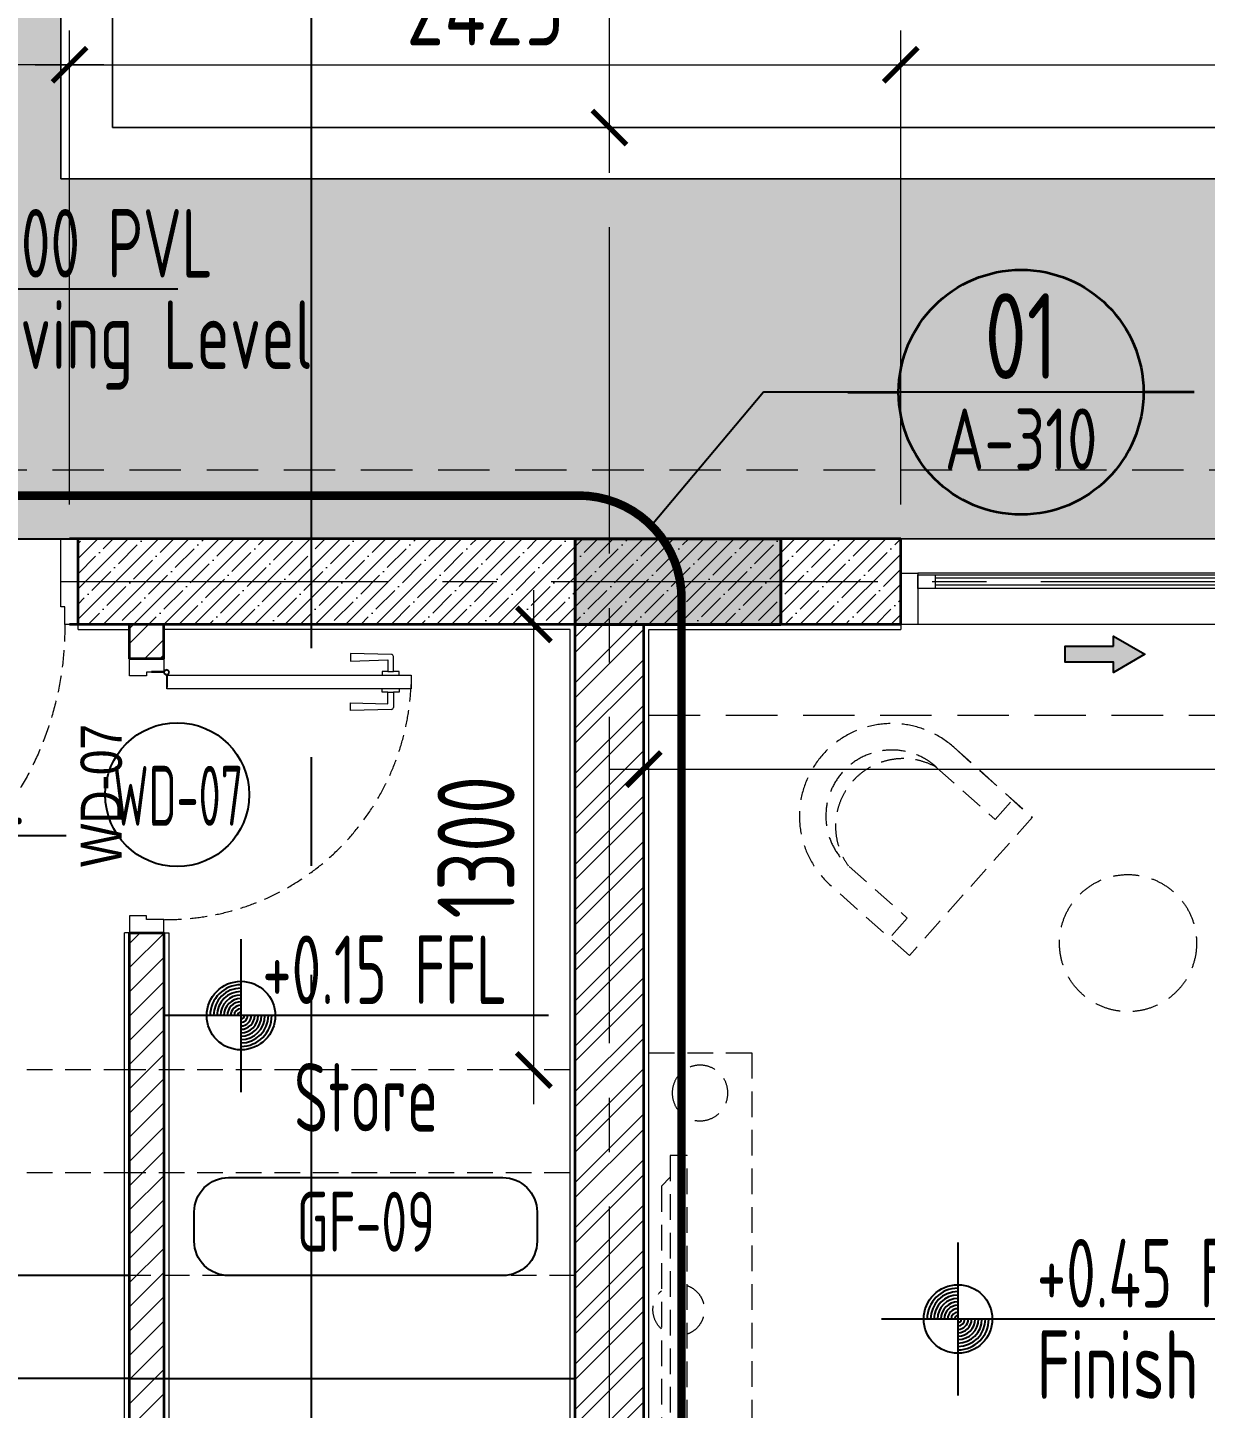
# Model space of a CAD drawing. Header units: millimetres. Extents: x -8913 to 62688, y -13000 to 43000.
# Drawn here: x 8453 to 11889, y 20263 to 24292 of the extents above; entities that cross this region are included whole.
import ezdxf
from ezdxf.enums import TextEntityAlignment as Align
from ezdxf.xclip import XClip

# ---------------------------------------------------------------- set-up
doc = ezdxf.new("R2010")
doc.units = ezdxf.units.MM
doc.header["$MEASUREMENT"] = 0
doc.header["$XCLIPFRAME"] = 0
doc.header["$PDMODE"] = 1
for name, pattern in [('1735 X DT-5BR-GFP$0$DASHED', [0.75, 0.5, -0.25]), ('1735 X DT-5BR-GFP$0$HIDDEN', [0.375, 0.25, -0.125]), ('1735 X DT-5BR-Grids$0$CENTER2', [28.575, 19.05, -3.175, 3.175, -3.175]), ('HIDDEN2', [4.7625, 3.175, -1.5875])]:
    doc.linetypes.add(name, pattern=pattern)
for name, color, linetype, lineweight in [('02-Col-DT-5BR-Ground$0$ST--Column', 4, 'Continuous', 40), ('07--DIM-2', 2, 'Continuous', 25), ('08--DETREF', 7, 'Continuous', 25), ('08--DOORREF', 7, 'Continuous', 25), ('08--SECTREF', 7, 'Continuous', 35), ('08--SECTREF-1', 2, 'Continuous', 25), ('08--SECTREF-2', 4, 'Continuous', 35), ('08--SPACENUMBER', 2, 'Continuous', 25), ('08--SPACEREF', 3, 'Continuous', 25), ('1735 X DT-5BR-GFP$0$06--LINE ABOVE', 9, '1735 X DT-5BR-GFP$0$DASHED', 15), ('1735 X DT-5BR-GFP$0$F--BLOCKWALL-3--HOLLOW', 3, 'Continuous', 35), ('1735 X DT-5BR-GFP$0$F--BLOCKWALL-3--INSULATED', 3, 'Continuous', 35), ('1735 X DT-5BR-GFP$0$F--BLOCKWALL-3--SOLID', 3, 'Continuous', 35), ('1735 X DT-5BR-GFP$0$F--BLOCKWALL-HATCH--HOLLOW', 251, 'Continuous', 13), ('1735 X DT-5BR-GFP$0$F--BLOCKWALL-HATCH--INSULATED', 251, 'Continuous', 13), ('1735 X DT-5BR-GFP$0$F--BLOCKWALL-HATCH--SOLID', 251, 'Continuous', 13), ('1735 X DT-5BR-GFP$0$L--DOORS-1', 9, 'Continuous', 18), ('1735 X DT-5BR-GFP$0$L--DOORS-2', 2, 'Continuous', 25), ('1735 X DT-5BR-GFP$0$L--STAIRS-2', 2, 'Continuous', 25), ('1735 X DT-5BR-GFP$0$L--STAIRS-HID', 9, '1735 X DT-5BR-GFP$0$HIDDEN', 18), ('1735 X DT-5BR-GFP$0$L--WINDOW-0', 8, 'Continuous', 13), ('1735 X DT-5BR-GFP$0$L--WINDOW-1', 9, 'Continuous', 18), ('1735 X DT-5BR-GFP$0$L--WINDOW-2', 2, 'Continuous', 15), ('1735 X DT-5BR-GFP$0$M--PLASTER-0', 8, 'Continuous', 9), ('1735 X DT-5BR-GFP$0$N--FURNITURE-0', 251, '1735 X DT-5BR-GFP$0$HIDDEN', 13), ('1735 X DT-5BR-GFP-Ext$0$A-HATCH ID PAVING', 251, 'Continuous', 0), ('1735 X DT-5BR-GFP-Ext$0$Q--KERBS', 1, 'Continuous', 18), ('1735 X DT-5BR-GFP-Ext$0$Q--KERBS-2', 251, 'Continuous', 0), ('1735 X DT-5BR-Grids$0$03--GRID', 252, '1735 X DT-5BR-Grids$0$CENTER2', 5), ('1735 X DT-5BR-Grids$0$08--SECTREF-LINE', 7, 'Continuous', 25), ('W--ELE-1', 2, 'Continuous', 25), ('Z--X-REF', 7, 'Continuous', 0)]:
    doc.layers.add(name, color=color, linetype=linetype, lineweight=lineweight)
for name, color, linetype in [('02-Col-DT-5BR-Ground$0$ST--Column Hatch', 253, 'Continuous'), ('08--DOORREF-1', 8, 'Continuous'), ('08--SPACENUMBER-1', 8, 'Continuous'), ('1735 X DT-5BR-GFP$0$G-COLR-252', 252, 'Continuous')]:
    doc.layers.add(name, color=color, linetype=linetype)
for name, color, linetype, lineweight, plot in [('1735 X DT-5BR-GFP$0$00--Door No', 6, 'Continuous', 0, False), ('1735 X DT-5BR-GFP$0$X-Wipeout 1', 251, 'Continuous', 25, False), ('1735 X DT-5BR-GFP-Ext$0$00--ORIGIN', 6, 'Continuous', 0, False)]:
    doc.layers.add(name, color=color, linetype=linetype, lineweight=lineweight, plot=plot)
doc.styles.add('1735 X DT-5BR-GFP$0$style1', font='arial.ttf', dxfattribs={"width": 0.8, "height": 250})
doc.styles.add('ISO', font='isocp2.shx', dxfattribs={"width": 0.8})
doc.dimstyles.new('1-100_AR', dxfattribs={"dimtxt": 225, "dimasz": 100, "dimexe": 100, "dimexo": 100, "dimgap": 0, "dimtad": 0, "dimdec": 0, "dimzin": 12, "dimdsep": 46, "dimtxsty": 'ISO', "dimblk": 'ARCHTICK', "dimcen": 100, "dimdle": 100, "dimclrd": 8, "dimclre": 9, "dimclrt": 2, "dimadec": 0, "dimazin": 0, "dimtfac": 1, "dimtdec": 0, "dimtmove": 0, "dimatfit": 2, "dimldrblk": 'ARCHTICK', "dimfxl": 1, "dimtvp": 0.75, "dimtolj": 1, "dimtzin": 12, "dimlwd": 9, "dimlwe": 9, "dimarcsym": 0})

# ---------------------------------------------------------------- blocks, each defined once
blk = doc.blocks.new('1735 X DT-5BR-GFP$0$TV Unit')
at = {"ltscale": 300}
h = blk.add_hatch(color=256, dxfattribs=at)
h.dxf.hatch_style = 1
h.set_gradient(color1=(109, 77, 64), color2=(195, 164, 152), rotation=45, one_color=1, tint=0.68, name='CYLINDER')
h.paths.add_polyline_path([(1500, 0), (1500, 300), (0, 300), (0, 0)])
h.paths.add_polyline_path([(0, 0), (0, 300), (1500, 300), (1500, 0)], flags=17)
for p, q in [((363, 238), (389.1, 263)), ((1137, 238), (1110.9, 263))]:
    blk.add_line(p, q, dxfattribs=at)
blk.add_lwpolyline([(1500, 0), (1500, 300), (0, 300), (0, 0)], close=True, dxfattribs=at)
for points in [[(389.1, 263), (1110.9, 263)], [(1200.2, 238), (1200.2, 188), (299.8, 188), (299.8, 238), (1200.2, 238)]]:
    blk.add_lwpolyline(points, dxfattribs=at)
for centre in [(117.2, 150.6), (1382.7, 150.6)]:
    blk.add_circle(centre, 81.2, dxfattribs=at)
for start, end in [(41.8103, 138.1897), (199.4712, 340.5288)]:
    blk.add_arc((750, 213), 75, start, end, dxfattribs=at)
blk = doc.blocks.new('1735 X DT-5BR-GFP$0$CHAIR')
at = {"ltscale": 300}
for p, q in [((1066438.4, 93046.1, -8421), (1066710.3, 92839.9, -8421)), ((1066389.4, 92975.7, -8421), (1066590.2, 92823.4, -8421)), ((1066590.2, 92823.4, -8421), (1066642, 92891.7, -8421)), ((1066710.3, 92839.9, -8421), (1066347.9, 92361.9, -8421)), ((1066130.5, 92634.3, -8421), (1066331.4, 92482, -8421)), ((1066347.9, 92361.9, -8421), (1066076, 92568.1, -8421)), ((1066331.4, 92482, -8421), (1066279.6, 92413.7, -8421))]:
    blk.add_line(p, q, dxfattribs=at)
at = {"ltscale": 300, "elevation": -8421}
blk.add_lwpolyline([(1066710.3, 92839.9), (1066347.9, 92361.9), (1066076, 92568.1, -1.005102), (1066438.4, 93046.1), (1066709.2, 92838.5)], format="xyb", close=True, dxfattribs=at)
at = {"ltscale": 300}
for centre, radius, start, end in [((1066256, 92808, -8421), 299.9, 52.535, 233.1181), ((1066256, 92808, -8421), 214.2, 52.535, 233.1181), ((1066294.7, 92778.1, -8421), 219.1, 64.3858, 220.2242)]:
    blk.add_arc(centre, radius, start, end, dxfattribs=at)
blk = doc.blocks.new('1735 X DT-5BR-GFP$0$A$Cf7053b23')
at = {"ltscale": 300}
blk.add_circle((0, 0), 200, dxfattribs=at)
at = {"extrusion": (-2.24161e-16, -2.42379e-16, -1), "xscale": 0.9, "yscale": 0.9, "zscale": -0.9, "rotation": 175.5277013506346}
blk.add_blockref('1735 X DT-5BR-GFP$0$CHAIR', (963910.5, 8073, -7578.9), dxfattribs=at)
at = {"extrusion": (2.24161e-16, -2.42379e-16, -1), "xscale": -0.9, "yscale": 0.9, "zscale": -0.9, "rotation": 184.4722986493654}
blk.add_blockref('1735 X DT-5BR-GFP$0$CHAIR', (-963910.5, 8073, -7578.9), dxfattribs=at)
blk = doc.blocks.new('*U410')
h = blk.add_hatch(color=252)
h.paths.add_polyline_path([(-0.0025, 0.0153, 0.724863), (-0.0025, 0), (-0.0025, -0.036), (-0.0005, -0.036), (-0.0005, -0.0004, 1.209796)])
h.paths.add_polyline_path([(-0.006, 0.0076, -1), (0.006, 0.0076, -1)], flags=16)
blk.add_hatch(color=252).paths.add_polyline_path([(0.0076, 0.0101, -0.06361), (0.008, 0.0081), (0.0436, 0.0081), (0.0436, 0.0101)])
blk.add_lwpolyline([(-0.0025, 0.0153, 0.723917), (-0.0025, 0), (-0.0025, -0.036), (-0.0005, -0.036), (-0.0005, -0.0004, 1.209796), (-0.0025, 0.0153)], format="xyb")
blk.add_lwpolyline([(0.008, 0.0081), (0.0436, 0.0081), (0.0436, 0.0101), (0.0076, 0.0101)])
blk.add_circle((0, 0.0076), 0.00604)
blk = doc.blocks.new('*U418')
at = {"lineweight": 5}
for p, q in [((37.5, 887), (37.5, 870)), ((47.5, 887), (37.5, 887)), ((87.5, 887), (97.5, 887)), ((97.5, 887), (97.5, 870)), ((-12.6, 864.1), (-15.5, 745)), ((37.5, 870), (-6.6, 870)), ((3.5, 854), (37.5, 854)), ((6.5, 745), (3.5, 854)), ((37.5, 854), (37.5, 870)), ((37.5, 854), (37.5, 837)), ((97.5, 870), (141.7, 870)), ((97.5, 854), (97.5, 870)), ((131.5, 854), (97.5, 854)), ((97.5, 854), (97.5, 837)), ((128.5, 745), (131.5, 854)), ((147.7, 864.1), (150.5, 745)), ((37.5, 837), (47.5, 837)), ((97.5, 837), (87.5, 837)), ((-15.5, 745), (6.5, 745)), ((150.5, 745), (128.5, 745))]:
    blk.add_line(p, q, dxfattribs=at)
blk.add_lwpolyline([(47.5, 8.5), (47.5, 922), (87.5, 922), (87.5, 8.5)], close=True, dxfattribs=at)
for points in [[(50, -51), (50, -250), (0, -250), (0, 0), (39, 0), (39, -51), (50, -51)], [(950, -51), (950, -250), (1000, -250), (1000, 0), (961, 0), (961, -51), (950, -51)]]:
    blk.add_lwpolyline(points, dxfattribs=at)
at = {"linetype": '1735 X DT-5BR-GFP$0$DASHED', "ltscale": 100}
blk.add_arc((47.5, 8.5), 913.5, 359.4693, 89.9985, dxfattribs=at)
at = {"lineweight": 5}
for centre, start, end in [((-6.6, 864), 90, 178.6251), ((141.7, 864), 1.3749, 90)]:
    blk.add_arc(centre, 6, start, end, dxfattribs=at)
at = {"lineweight": 5, "xscale": 1000, "yscale": 1000, "zscale": 1000}
blk.add_blockref('*U410', (39.5, 0.4), dxfattribs=at)
blk = doc.blocks.new('*U419')
at = {"lineweight": 5}
for p, q in [((37.5, 687), (37.5, 670)), ((47.5, 687), (37.5, 687)), ((87.5, 687), (97.5, 687)), ((97.5, 687), (97.5, 670)), ((-12.6, 664.1), (-15.5, 545)), ((37.5, 670), (-6.6, 670)), ((3.5, 654), (37.5, 654)), ((6.5, 545), (3.5, 654)), ((37.5, 654), (37.5, 670)), ((37.5, 654), (37.5, 637)), ((97.5, 670), (141.7, 670)), ((97.5, 654), (97.5, 670)), ((131.5, 654), (97.5, 654)), ((97.5, 654), (97.5, 637)), ((128.5, 545), (131.5, 654)), ((147.7, 664.1), (150.5, 545)), ((37.5, 637), (47.5, 637)), ((97.5, 637), (87.5, 637)), ((-15.5, 545), (6.5, 545)), ((150.5, 545), (128.5, 545))]:
    blk.add_line(p, q, dxfattribs=at)
blk.add_lwpolyline([(47.5, 8.5), (47.5, 722), (87.5, 722), (87.5, 8.5)], close=True, dxfattribs=at)
for points in [[(50, -51), (50, -100), (0, -100), (0, 0), (39, 0), (39, -51), (50, -51)], [(750, -51), (750, -100), (800, -100), (800, 0), (761, 0), (761, -51), (750, -51)]]:
    blk.add_lwpolyline(points, dxfattribs=at)
at = {"linetype": '1735 X DT-5BR-GFP$0$DASHED', "ltscale": 100}
blk.add_arc((47.5, 8.5), 713.5, 359.4693, 89.9985, dxfattribs=at)
at = {"lineweight": 5}
for centre, start, end in [((-6.6, 664), 90, 178.6251), ((141.7, 664), 1.3749, 90)]:
    blk.add_arc(centre, 6, start, end, dxfattribs=at)
at = {"lineweight": 5, "xscale": 1000, "yscale": 1000, "zscale": 1000}
blk.add_blockref('*U410', (39.5, 0.4), dxfattribs=at)
blk = doc.blocks.new('*U428')
at = {"layer": '1735 X DT-5BR-GFP$0$L--WINDOW-0'}
for p, q in [((1450, 0), (-1450, 0)), ((490, -5), (1400, -5)), ((440, -55), (-440, -55)), ((1400, -45), (490, -45)), ((-490, -105), (-1400, -105)), ((-440, -95), (440, -95)), ((1450, -150), (-1450, -150)), ((-1400, -145), (-490, -145)), ((1500, -250), (-1500, -250))]:
    blk.add_line(p, q, dxfattribs=at)
at = {"layer": '1735 X DT-5BR-GFP$0$L--WINDOW-1'}
for p, q in [((1400, -15), (490, -15)), ((1400, -35), (490, -35)), ((440, -65), (-440, -65)), ((-490, -115), (-1400, -115)), ((440, -85), (-440, -85)), ((-490, -135), (-1400, -135))]:
    blk.add_line(p, q, dxfattribs=at)
at = {"layer": '1735 X DT-5BR-GFP$0$L--WINDOW-2'}
for points in [[(1500, -150), (1450, -150), (1450, 0), (1500, 0)], [(-1500, -150), (-1450, -150), (-1450, 0), (-1500, 0)], [(440, -45), (490, -45), (490, -5), (440, -5)], [(1450, -45), (1400, -45), (1400, -5), (1450, -5)], [(-490, -95), (-440, -95), (-440, -55), (-490, -55)], [(490, -95), (440, -95), (440, -55), (490, -55)], [(-1450, -145), (-1400, -145), (-1400, -105), (-1450, -105)], [(-440, -145), (-490, -145), (-490, -105), (-440, -105)]]:
    blk.add_lwpolyline(points, close=True, dxfattribs=at)
blk = doc.blocks.new('1735 X DT-5BR-GFP$0$arrow 1')
blk.add_wipeout([(-232, 23.4), (-91.3, 23.4), (-91.3, 52.7), (0, 0), (-91.3, -52.7), (-91.3, -23.4), (-232, -23.4)]).dxf.layer = '1735 X DT-5BR-GFP$0$X-Wipeout 1'
at = {"layer": '1735 X DT-5BR-GFP$0$L--DOORS-1', "transparency": 33554623}
h = blk.add_hatch(color=252, dxfattribs=at)
h.dxf.hatch_style = 1
h.paths.add_polyline_path([(-232, 23.4), (-91.3, 23.4), (-91.3, 52.7), (0, 0), (-91.3, -52.7), (-91.3, -23.4), (-232, -23.4)])
at = {"layer": '1735 X DT-5BR-GFP$0$L--DOORS-2'}
blk.add_lwpolyline([(-91.3, 23.4), (-91.3, 52.7), (0, 0), (-91.3, -52.7), (-91.3, -23.4), (-232, -23.4), (-232, 23.4), (-91.3, 23.4)], dxfattribs=at)
blk = doc.blocks.new('02-Col-DT-5BR-Ground')
at = {"layer": '02-Col-DT-5BR-Ground$0$ST--Column Hatch'}
h = blk.add_hatch(color=256, dxfattribs=at)
h.dxf.hatch_style = 1
h.paths.add_polyline_path([(10650, 22550), (10650, 22800), (10050, 22800), (10050, 22550)])
at = {"layer": '02-Col-DT-5BR-Ground$0$ST--Column'}
blk.add_lwpolyline([(10650, 22550), (10650, 22800), (10050, 22800), (10050, 22550)], close=True, dxfattribs=at)
blk = doc.blocks.new('1735 X DT-5BR-GFP')
at = {"layer": '1735 X DT-5BR-GFP$0$F--BLOCKWALL-HATCH--HOLLOW'}
h = blk.add_hatch(dxfattribs=at)
h.set_pattern_fill('ANSI32', color=256, scale=250, style=0)
h.paths.add_polyline_path([(8850, 22550), (8750, 22550), (8750, 22449.9), (8850, 22449.9)])
h = blk.add_hatch(dxfattribs=at)
h.set_pattern_fill('ANSI32', color=256, scale=250, style=0)
h.paths.add_polyline_path([(10250, 22550), (10050, 22550), (10050, 18750), (10250, 18750)])
at = {"layer": '1735 X DT-5BR-GFP$0$F--BLOCKWALL-HATCH--INSULATED'}
h = blk.add_hatch(dxfattribs=at)
h.set_pattern_fill('ANSI35', color=256, scale=250, style=0)
h.paths.add_polyline_path([(11000, 22550), (11000, 22800), (8600, 22800), (8600, 22550)])
at = {"layer": '1735 X DT-5BR-GFP$0$F--BLOCKWALL-HATCH--SOLID'}
h = blk.add_hatch(dxfattribs=at)
h.set_pattern_fill('ANSI31', color=256, scale=400, style=0)
h.paths.add_polyline_path([(8850, 19249.8), (8750, 19249.8), (8750, 21649.9), (8850, 21649.9)])
at = {"layer": '1735 X DT-5BR-GFP$0$06--LINE ABOVE', "ltscale": 300}
blk.add_line((10265, 22285), (14735, 22285), dxfattribs=at)
blk.add_lwpolyline([(3000, 20100), (2800, 20100), (2800, 7800), (7350, 7800), (7350, 6250), (15200, 6250), (15200, 23000), (7700, 23000), (7700, 24700), (2800, 24700), (2800, 21100), (3000, 21100)], dxfattribs=at)
at = {"layer": '1735 X DT-5BR-GFP$0$F--BLOCKWALL-3--HOLLOW'}
for p, q in [((10050, 18750), (10050, 22550)), ((10250, 18750), (10250, 22550))]:
    blk.add_line(p, q, dxfattribs=at)
at = {"layer": '1735 X DT-5BR-GFP$0$F--BLOCKWALL-3--INSULATED'}
for p, q in [((11000, 22800), (8575, 22800)), ((11000, 22550), (11000, 22800)), ((11000, 22550), (8575, 22550))]:
    blk.add_line(p, q, dxfattribs=at)
blk.add_lwpolyline([(8600, 22550), (8600, 22800)], dxfattribs=at)
at = {"layer": '1735 X DT-5BR-GFP$0$F--BLOCKWALL-3--SOLID'}
for p, q in [((8750, 22449.9), (8750, 22550)), ((8850, 22449.9), (8850, 22550)), ((8850, 22449.9), (8750, 22449.9))]:
    blk.add_line(p, q, dxfattribs=at)
blk.add_lwpolyline([(8850, 19249.8), (8750, 19249.8), (8750, 21649.9), (8850, 21649.9)], close=True, dxfattribs=at)
at = {"layer": '1735 X DT-5BR-GFP$0$L--STAIRS-2'}
for p, q in [((7600, 22800), (8600, 22800)), ((8750, 20350), (10050, 20350))]:
    blk.add_line(p, q, dxfattribs=at)
for points in [[(8750, 20650), (7450, 20650)], [(8750, 20350), (7450, 20350)]]:
    blk.add_lwpolyline(points, dxfattribs=at)
at = {"layer": '1735 X DT-5BR-GFP$0$L--STAIRS-HID', "ltscale": 300}
for p, q in [((8750, 21250), (7450, 21250)), ((10035, 21250), (8750, 21250)), ((8750, 20950), (7450, 20950)), ((10035, 20950), (8750, 20950)), ((8750, 20650), (7450, 20650)), ((10050, 20650), (8750, 20650)), ((8750, 20350), (7450, 20350)), ((10050, 20350), (8750, 20350))]:
    blk.add_line(p, q, dxfattribs=at)
at = {"layer": '1735 X DT-5BR-GFP$0$M--PLASTER-0'}
for p, q in [((8600, 22535), (8600, 22550)), ((8600, 22535), (8750, 22535)), ((10035, 22535), (8850, 22535)), ((10035, 17200), (10035, 22535)), ((11000, 22549.9), (11000, 22535)), ((8735, 17350), (8735, 21649.9)), ((8750, 21649.9), (8735, 21649.9)), ((8850, 21649.9), (8865, 21649.9)), ((8865, 21649.9), (8865, 17350))]:
    blk.add_line(p, q, dxfattribs=at)
blk.add_lwpolyline([(10265, 17200), (10265, 22535), (11000, 22535)], dxfattribs=at)
at = {"layer": '1735 X DT-5BR-GFP$0$G-COLR-252', "xscale": -1, "rotation": 180}
blk.add_blockref('*U428', (12500, 22549.9), dxfattribs=at)
at = {"layer": '1735 X DT-5BR-GFP$0$L--DOORS-1', "xscale": -1, "rotation": 180}
blk.add_blockref('*U418', (7600, 22550), dxfattribs=at)
at = {"layer": '1735 X DT-5BR-GFP$0$L--DOORS-1', "rotation": 270}
blk.add_blockref('*U419', (8850, 22449.9), dxfattribs=at)
at = {"layer": '1735 X DT-5BR-GFP$0$N--FURNITURE-0', "rotation": 180}
blk.add_blockref('1735 X DT-5BR-GFP$0$A$Cf7053b23', (11663, 21620.2), dxfattribs=at)
at = {"layer": '1735 X DT-5BR-GFP$0$N--FURNITURE-0', "xscale": -1, "rotation": 90}
blk.add_blockref('1735 X DT-5BR-GFP$0$TV Unit', (10565, 21300), dxfattribs=at)
at = {"layer": '1735 X DT-5BR-GFP$0$00--Door No', "insert": (8668.3, 22051), "char_height": 120, "width": 687.788, "attachment_point": 5, "rotation": 90, "style": '1735 X DT-5BR-GFP$0$style1'}
blk.add_mtext('{\\fSWIS721 BT|b0|i0|c0|p50;WD-07}', dxfattribs=at)
at = {"layer": '1735 X DT-5BR-GFP$0$L--WINDOW-2'}
blk.add_blockref('1735 X DT-5BR-GFP$0$arrow 1', (11711.8, 22463), dxfattribs=at)
at = {"layer": '1735 X DT-5BR-GFP$0$06--LINE ABOVE'}
blk.add_blockref('02-Col-DT-5BR-Ground', (0, 0), dxfattribs=at)
blk = doc.blocks.new('_ArchTick')
at = {"color": 0, "const_width": 0.15}
blk.add_lwpolyline([(-0.5, -0.5), (0.5, 0.5)], dxfattribs=at)
blk = doc.blocks.new('*D18')
at = {"layer": '07--DIM-2', "color": 9, "lineweight": 9, "transparency": 16777216}
for p, q in [((10250, 22227.5), (10250, 22227.6)), ((14750, 22188.5), (14750, 22227.8))]:
    blk.add_line(p, q, dxfattribs=at)
at = {"layer": '07--DIM-2', "color": 8, "lineweight": 9, "transparency": 16777216}
blk.add_line((10150, 22127.6), (14850, 22127.8), dxfattribs=at)
at = {"layer": 'Defpoints', "color": 0, "transparency": 16777216}
for p in [(10250, 22127.5), (14750, 22127.8), (14750, 22088.5)]:
    blk.add_point(p, dxfattribs=at)
at = {"layer": '07--DIM-2', "color": 8, "lineweight": 9, "transparency": 16777216, "xscale": 100, "yscale": 100, "zscale": 100}
for p, rotation in [((10250, 22127.6), 180.0023042096426), ((14750, 22127.8), 0.0023042096425733)]:
    blk.add_blockref('_ArchTick', p, dxfattribs=dict(at, rotation=rotation))
at = {"layer": '07--DIM-2', "color": 2, "transparency": 16777216, "insert": (12500, 22296.4), "char_height": 225, "attachment_point": 5, "rotation": 0.0023, "style": 'ISO'}
blk.add_mtext('\\A1;4500', dxfattribs=at)
blk = doc.blocks.new('FGRTGR')
at = {"layer": '08--SPACENUMBER-1'}
blk.add_lwpolyline([(-400, 340.8), (400, 340.8, -0.414214), (500, 240.8), (500.2, 154.9, -0.414214), (400.2, 54.9), (-400, 54.9, -0.414214), (-500, 154.9), (-500, 240.8, -0.414214)], format="xyb", close=True, dxfattribs=at)
at = {"layer": '08--SPACENUMBER', "style": 'ISO', "width": 0.7, "flags": 4}
blk.add_attdef('01', text='', height=175, dxfattribs=at).set_placement((0.5, 212.4), align=Align.MIDDLE)
at = {"layer": '08--SPACEREF', "style": 'ISO', "width": 0.7, "flags": 4}
for p in [(1.4, 839.9), (1.4, 475)]:
    blk.add_attdef('S', text='', height=200, dxfattribs=at).set_placement(p, align=Align.CENTER)
blk = doc.blocks.new('*D27')
at = {"layer": '07--DIM-2', "color": 9, "lineweight": 9, "transparency": 16777216}
for p, q in [((8575, 22900), (8575, 24283.2)), ((11000, 22900), (11000, 24283.2))]:
    blk.add_line(p, q, dxfattribs=at)
at = {"layer": '07--DIM-2', "color": 8, "lineweight": 9, "transparency": 16777216}
blk.add_line((8475, 24183.2), (11100, 24183.2), dxfattribs=at)
at = {"layer": 'Defpoints', "color": 0, "transparency": 16777216}
for p in [(11000, 24183.2), (8575, 22800), (11000, 22800)]:
    blk.add_point(p, dxfattribs=at)
at = {"layer": '07--DIM-2', "color": 8, "lineweight": 9, "transparency": 16777216, "xscale": 100, "yscale": 100, "zscale": 100, "rotation": 180}
blk.add_blockref('_ArchTick', (8575, 24183.2), dxfattribs=at)
at = {"layer": '07--DIM-2', "color": 8, "lineweight": 9, "transparency": 16777216, "xscale": 100, "yscale": 100, "zscale": 100}
blk.add_blockref('_ArchTick', (11000, 24183.2), dxfattribs=at)
at = {"layer": '07--DIM-2', "color": 2, "transparency": 16777216, "insert": (9787.5, 24352), "char_height": 225, "attachment_point": 5, "style": 'ISO'}
blk.add_mtext('\\A1;2425', dxfattribs=at)
blk = doc.blocks.new('*D28')
at = {"layer": '07--DIM-2', "color": 9, "lineweight": 9, "transparency": 16777216}
for p, q in [((11000, 22900), (11000, 24283.2)), ((14000, 22900), (14000, 24283.2))]:
    blk.add_line(p, q, dxfattribs=at)
at = {"layer": '07--DIM-2', "color": 8, "lineweight": 9, "transparency": 16777216}
blk.add_line((10900, 24183.2), (14100, 24183.2), dxfattribs=at)
at = {"layer": 'Defpoints', "color": 0, "transparency": 16777216}
for p in [(14000, 24183.2), (11000, 22800), (14000, 22800)]:
    blk.add_point(p, dxfattribs=at)
at = {"layer": '07--DIM-2', "color": 8, "lineweight": 9, "transparency": 16777216, "xscale": 100, "yscale": 100, "zscale": 100, "rotation": 180}
blk.add_blockref('_ArchTick', (11000, 24183.2), dxfattribs=at)
at = {"layer": '07--DIM-2', "color": 8, "lineweight": 9, "transparency": 16777216, "xscale": 100, "yscale": 100, "zscale": 100}
blk.add_blockref('_ArchTick', (14000, 24183.2), dxfattribs=at)
at = {"layer": '07--DIM-2', "color": 2, "transparency": 16777216, "insert": (12500, 24352), "char_height": 225, "attachment_point": 5, "style": 'ISO'}
blk.add_mtext('\\A1;3000', dxfattribs=at)
blk = doc.blocks.new('OPEN-NO')
at = {"layer": '08--DOORREF-1'}
blk.add_circle((0, 0), 300, dxfattribs=at)
at = {"layer": '08--DOORREF', "style": 'ISO', "width": 0.6}
blk.add_attdef('OPEINGNO', text='', height=250, dxfattribs=at).set_placement((3.2, -4.8), align=Align.MIDDLE)
blk = doc.blocks.new('Lvl-plan-50sc-old')
at = {"layer": 'W--ELE-1', "color": 1}
for p, q in [((22.3, 211.1), (22.3, -67.9)), ((583, 71.6), (-117.2, 71.6))]:
    blk.add_line(p, q, dxfattribs=at)
blk.add_circle((22.3, 71.6), 62.5, dxfattribs=at)
for radius, start, end in [(56.2, 90, 180), (50, 90, 180), (43.8, 90, 180), (37.5, 90, 180), (31.2, 90, 180), (25, 90, 180), (18.8, 90, 180), (12.5, 90, 180), (6.25, 90, 180), (56.2, 270, 0), (50, 270, 0), (43.8, 270, 0), (37.5, 270, 0), (31.2, 270, 0), (25, 270, 0), (18.8, 270, 0), (12.5, 270, 0), (6.25, 270, 0)]:
    blk.add_arc((22.3, 71.6), radius, start, end, dxfattribs=at)
at = {"layer": 'W--ELE-1', "style": 'ISO', "width": 0.75}
for tag, p in [('LEVEL', (166.2, 92.6)), ('FLOOR', (166.2, -74.1))]:
    blk.add_attdef(tag, p, '', height=125, dxfattribs=at)
blk = doc.blocks.new('*D87')
at = {"layer": '07--DIM-2', "color": 9, "lineweight": 9, "transparency": 16777216}
for p, q in [((7575, 22900), (7575, 24283.2)), ((8575, 22900), (8575, 24283.2))]:
    blk.add_line(p, q, dxfattribs=at)
at = {"layer": '07--DIM-2', "color": 8, "lineweight": 9, "transparency": 16777216}
blk.add_line((8675, 24183.2), (7475, 24183.2), dxfattribs=at)
at = {"layer": 'Defpoints', "color": 0, "transparency": 16777216}
for p in [(7575, 24183.2), (7575, 22800), (8575, 22800)]:
    blk.add_point(p, dxfattribs=at)
at = {"layer": '07--DIM-2', "color": 8, "lineweight": 9, "transparency": 16777216, "xscale": 100, "yscale": 100, "zscale": 100, "rotation": 180}
blk.add_blockref('_ArchTick', (7575, 24183.2), dxfattribs=at)
at = {"layer": '07--DIM-2', "color": 8, "lineweight": 9, "transparency": 16777216, "xscale": 100, "yscale": 100, "zscale": 100}
blk.add_blockref('_ArchTick', (8575, 24183.2), dxfattribs=at)
at = {"layer": '07--DIM-2', "color": 2, "transparency": 16777216, "insert": (8075, 24352), "char_height": 225, "attachment_point": 5, "style": 'ISO'}
blk.add_mtext('\\A1;1000', dxfattribs=at)
blk = doc.blocks.new('*D91')
at = {"layer": '07--DIM-2', "color": 8, "lineweight": 9, "transparency": 16777216}
blk.add_line((10150, 23900), (10150, 29875), dxfattribs=at)
at = {"layer": 'Defpoints', "color": 0, "transparency": 16777216}
for p in [(10150, 29775), (10150, 29775), (10150, 24000)]:
    blk.add_point(p, dxfattribs=at)
at = {"layer": '07--DIM-2', "color": 8, "lineweight": 9, "transparency": 16777216, "xscale": 100, "yscale": 100, "zscale": 100}
for p, rotation in [((10150, 29775), 90), ((10150, 24000), 270)]:
    blk.add_blockref('_ArchTick', p, dxfattribs=dict(at, rotation=rotation))
at = {"layer": '07--DIM-2', "color": 2, "transparency": 16777216, "insert": (9981.2, 26887.5), "char_height": 225, "attachment_point": 5, "rotation": 90, "style": 'ISO'}
blk.add_mtext('\\A1;5775', dxfattribs=at)
blk = doc.blocks.new('*D183')
at = {"layer": '07--DIM-2', "color": 8, "lineweight": 9, "transparency": 16777216}
blk.add_line((9929.6, 21150), (9929.6, 22650), dxfattribs=at)
at = {"layer": '07--DIM-2', "color": 9, "lineweight": 9, "transparency": 16777216}
for p, q in [((9935, 22550), (9829.6, 22550)), ((9935, 21250), (9829.6, 21250))]:
    blk.add_line(p, q, dxfattribs=at)
at = {"layer": 'Defpoints', "color": 0, "transparency": 16777216}
for p in [(9929.6, 22550), (10035, 22550), (10035, 21250)]:
    blk.add_point(p, dxfattribs=at)
at = {"layer": '07--DIM-2', "color": 8, "lineweight": 9, "transparency": 16777216, "xscale": 100, "yscale": 100, "zscale": 100}
for p, rotation in [((9929.6, 22550), 90), ((9929.6, 21250), 270)]:
    blk.add_blockref('_ArchTick', p, dxfattribs=dict(at, rotation=rotation))
at = {"layer": '07--DIM-2', "color": 2, "transparency": 16777216, "insert": (9760.9, 21900), "char_height": 225, "attachment_point": 5, "rotation": 90, "style": 'ISO'}
blk.add_mtext('\\A1;1300', dxfattribs=at)
blk = doc.blocks.new('*U210')
blk.add_line((-183974.3, 60145), (-184974.3, 60145))
at = {"layer": '08--DETREF'}
blk.add_lwpolyline([(-185181.4, 60145), (-185525.7, 60145), (-185984.1, 59599.9)], dxfattribs=at)
at = {"layer": '08--DETREF', "color": 251, "linetype": 'HIDDEN2', "ltscale": 100, "const_width": 35}
blk.add_lwpolyline([(-190563.4, 51861.4, 0.414214), (-190143.4, 51441.4), (-186281.1, 51441.4, 0.414214), (-185861.1, 51861.4), (-185861.1, 59302.9, 0.414214), (-186281.1, 59722.9), (-190143.4, 59722.9, 0.414214), (-190563.4, 59302.9)], format="xyb", close=True, dxfattribs=at)
at = {"layer": '08--SECTREF'}
for p, q in [((-185181.4, 60145), (-184974.3, 60145)), ((-183767.2, 60145), (-183974.3, 60145))]:
    blk.add_line(p, q, dxfattribs=at)
blk.add_circle((-184474.3, 60145), 500, dxfattribs=at)
at = {"layer": '08--SECTREF-1', "style": 'ISO', "width": 0.8, "flags": 4}
blk.add_attdef('DRG-NO', text='', height=250, dxfattribs=at).set_placement((-184474.3, 59953.7), align=Align.MIDDLE_CENTER)
at = {"layer": '08--SECTREF-2', "style": 'ISO', "width": 0.8, "flags": 4}
blk.add_attdef('SECTION', text='', height=350, dxfattribs=at).set_placement((-184474.3, 60374.4), align=Align.MIDDLE_CENTER)
blk = doc.blocks.new('1735 X DT-5BR-Grids')
at = {"layer": '1735 X DT-5BR-Grids$0$03--GRID', "ltscale": 50}
for p, q in [((10150, -2960.853), (10150, 33283.323)), ((-2878.651, 22674.999), (20742.863, 22674.999))]:
    blk.add_line(p, q, dxfattribs=at)
at = {"layer": '1735 X DT-5BR-Grids$0$08--SECTREF-LINE', "color": 4, "linetype": '1735 X DT-5BR-Grids$0$CENTER2', "ltscale": 100}
blk.add_lwpolyline([(9280, 30100.509), (9280, 1688.388)], dxfattribs=at)
blk = doc.blocks.new('1735 X DT-5BR-GFP-Ext')
at = {"layer": '1735 X DT-5BR-GFP-Ext$0$A-HATCH ID PAVING'}
h = blk.add_hatch(dxfattribs=at)
h.set_pattern_fill('AR-HBONE', color=253, scale=25)
h.paths.add_polyline_path([(2100, 19999.6), (3000, 19999.6), (3000, 24500), (7500, 24500), (7500, 22800), (10400, 22800), (15000, 22800), (15000, 6450), (10000, 6450), (10000, 5850), (7500, 5850), (7500, 8000), (3000, 8000), (2999.9, 15300), (2450, 15300), (2450, 16500), (3000, 16500), (3000, 18600), (2100, 18600)], flags=16)
h.paths.add_polyline_path([(1799.8, 23300), (200, 23300), (200, 14350), (1950, 14350), (1950, 6399.7), (6400, 6400), (6400, 200), (7350, 200), (9650, 200), (10000, 200), (10000, 4650), (15000, 4650), (15000, 299.8), (15500, 299.8), (15875, 299.9), (17450, 299.8), (17450, 1606.8), (16050, 1606.8), (16050, 23850), (8550, 23850), (8550, 25550), (2950, 25550), (2950, 26700), (2900, 26700), (2900, 26800), (2000, 26800), (2000, 26700), (2000, 26700), (1950, 26700), (1950, 23300.1)])
at = {"layer": '1735 X DT-5BR-GFP-Ext$0$00--ORIGIN'}
blk.add_lwpolyline([(3100, 25700), (3100, 29800), (18000, 29800), (18000, 1756.8), (16200, 1756.8), (16200, 24000), (8700, 24000), (8700, 25700)], close=True, dxfattribs=at)
at = {"layer": '1735 X DT-5BR-GFP-Ext$0$00--ORIGIN', "elevation": 0}
blk.add_lwpolyline([(1950, 26700), (1950, 23300.1), (1799.8, 23300), (200, 23300), (200, 14350), (1950, 14350), (1950, 6399.7), (6400, 6400), (6400, 200), (7350, 200), (9650, 200), (10000, 200), (10000, 4650), (15000, 4650), (15000, 299.8), (15500, 299.8), (15875, 299.9), (17450, 299.8), (17450, 1606.8), (16050, 1606.8), (16050, 23850), (8550, 23850), (8550, 25550)], dxfattribs=at)
blk.add_lwpolyline([(2100, 19999.6), (3000, 19999.6), (3000, 24500), (7500, 24500), (7500, 22800), (10400, 22800), (15000, 22800), (15000, 6450), (10000, 6450), (10000, 5850), (7500, 5850), (7500, 8000), (3000, 8000), (2999.9, 15300), (2450, 15300), (2450, 16500), (3000, 16500), (3000, 18600), (2100, 18600)], close=True, dxfattribs=at)
at = {"layer": '1735 X DT-5BR-GFP-Ext$0$Q--KERBS'}
blk.add_lwpolyline([(3100, 26700), (3100, 25700), (8700, 25700), (8700, 24000), (16200, 24000), (16200, 1756.8), (18000, 1756.8)], dxfattribs=at)
at = {"layer": '1735 X DT-5BR-GFP-Ext$0$Q--KERBS-2'}
blk.add_lwpolyline([(2950, 26700), (2950, 25550), (8550, 25550), (8550, 23850), (16050, 23850), (16046.3, 1606.8), (17453.7, 1606.8)], dxfattribs=at)

msp = doc.modelspace()

# ---------------------------------------------------------------- block references
at = {"layer": 'Z--X-REF'}
msp.add_blockref('1735 X DT-5BR-GFP-Ext', (0, 0), dxfattribs=at)

# ---------------------------------------------------------------- next in the draw order: block references
ref = msp.add_blockref('1735 X DT-5BR-GFP', (0, 0), dxfattribs=at)
XClip(ref).set_block_clipping_path([(-588.6123145858, -1067.9046505302), (17664.3925911275, 31096.0074428726)])

# ---------------------------------------------------------------- next in the draw order: block references
msp.add_blockref('1735 X DT-5BR-Grids', (0, 0))
at = {"layer": '08--DETREF', "xscale": 0.7142857142857143, "yscale": 0.7142857142857143, "zscale": 0.7142857142857143}
msp.add_blockref('*U210', (143118.3, -19733), dxfattribs=at).add_auto_attribs({'SECTION': '01', 'DRG-NO': 'A-310'})
at = {"layer": '08--SPACENUMBER-1', "xscale": 0.7, "yscale": 0.7, "zscale": 0.7}
msp.add_blockref('OPEN-NO', (8889, 22053.4), dxfattribs=at).add_auto_attribs({'OPEINGNO': 'WD-07'})
at = {"layer": '08--SPACEREF'}
ref = msp.add_blockref('FGRTGR', (9438.8, 20595.1), dxfattribs=dict(at, rotation=5.172664063984508e-06))
ref.add_attrib('S', 'Store', dxfattribs={"height": 200, "rotation": 0, "style": 'ISO', "width": 0.7}).set_placement((9440.1, 21070.1), align=Align.CENTER)
ref.add_attrib('01', 'GF-09', dxfattribs={"layer": '08--SPACENUMBER', "height": 175, "rotation": 0, "style": 'ISO', "width": 0.7}).set_placement((9439.2, 20807.5), align=Align.MIDDLE)
at = {"layer": 'W--ELE-1'}
ref = msp.add_blockref('Lvl-plan-50sc-old', (7958.3, 23414.2), dxfattribs=dict(at, xscale=1.6, yscale=1.6, zscale=1.6))
ref.add_attrib('LEVEL', '%%p0.00 PVL', (8224.3, 23562.4), dxfattribs={"height": 200, "style": 'ISO', "width": 0.7})
ref.add_attrib('FLOOR', 'Paving Level', (8224.3, 23295.6), dxfattribs={"height": 200, "style": 'ISO', "width": 0.75})
ref = msp.add_blockref('Lvl-plan-50sc-old', (7632, 21818.7), dxfattribs=dict(at, xscale=1.6, yscale=1.6, zscale=1.6))
ref.add_attrib('LEVEL', '+0.15 FFL', (7729.9, 21966.9), dxfattribs={"height": 200, "style": 'ISO', "width": 0.7})
ref = msp.add_blockref('Lvl-plan-50sc-old', (9039.4, 21294.2), dxfattribs=dict(at, xscale=1.6, yscale=1.6, zscale=1.6))
ref.add_attrib('LEVEL', '+0.15 FFL', (9137.3, 21442.5), dxfattribs={"height": 200, "style": 'ISO', "width": 0.7})
ref = msp.add_blockref('Lvl-plan-50sc-old', (11131.1, 20408.7), dxfattribs=dict(at, xscale=1.6, yscale=1.6, zscale=1.6))
ref.add_attrib('LEVEL', '+0.45 FFL', (11397, 20556.9), dxfattribs={"height": 200, "style": 'ISO', "width": 0.7})
ref.add_attrib('FLOOR', 'Finish Floor Lvl.', (11397, 20290.1), dxfattribs={"height": 200, "style": 'ISO', "width": 0.75})

# ---------------------------------------------------------------- next in the draw order: dimensions: what is measured, and where the dimension line sits
at = {"layer": '07--DIM-2'}
for base, p1, p2, angle, picture, middle in [((10150, 29775), (10150, 24000), (10150, 29775), 270, '*D91', (9981.2, 26887.5)), ((7575, 24183.2), (8575, 22800), (7575, 22800), 180, '*D87', (8075, 24352)), ((11000, 24183.2), (8575, 22800), (11000, 22800), 180, '*D27', (9787.5, 24352)), ((14000, 24183.2), (11000, 22800), (14000, 22800), 180, '*D28', (12500, 24352)), ((14750, 22127.8), (10250, 22127.5), (14750, 22088.5), 180.0023, '*D18', (12500, 22296.4))]:
    dim = msp.add_linear_dim(base=base, p1=p1, p2=p2, angle=angle, dimstyle='1-100_AR', override={"dimtmove": 1}, dxfattribs=at)
    dim.commit()
    dim.dimension.update_dxf_attribs({"geometry": picture, "text_midpoint": middle})
dim = msp.add_linear_dim(base=(9929.6, 22550), p1=(10035, 21250), p2=(10035, 22550), angle=90, dimstyle='1-100_AR', dxfattribs=at)
dim.commit()
dim.dimension.update_dxf_attribs({"geometry": '*D183', "text_midpoint": (9760.9, 21900)})

doc.saveas('drawing.dxf')
